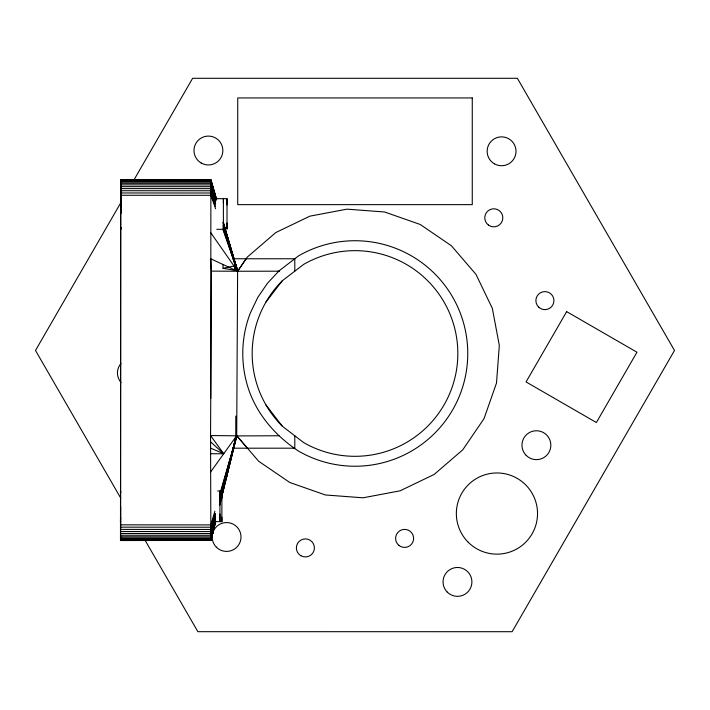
<?xml version="1.0" encoding="UTF-8"?>
<svg xmlns="http://www.w3.org/2000/svg" width="710" height="710" viewBox="0 0 710 710"><rect width="100%" height="100%" fill="white"/><g stroke="black" fill="none" stroke-linecap="round" stroke-linejoin="round"><path stroke-width="1.06" d="M216.639 199.439L210.879 179.781L120.709 179.586L120.611 540.532L120.478 535.242M120.585 519.525L120.585 517.084M120.798 197.637L120.798 182.008L210.879 182.044L216.257 199.971M210.746 398.408L210.879 179.781L120.798 179.586M210.905 179.816L216.23 199.04M120.611 540.532L210.879 540.443L210.542 435.558L211.456 271.113L210.684 258.768L237.61 271.255L279.438 271.193L279.092 270.821L267.404 283.325L257.748 297.472L250.364 312.915A112.224 112.224 0 0 0 246.015 380.267C253.097 410.025 273.359 434.609 298.626 451.134A112.757 112.757 0 0 0 467.757 353.482A112.757 112.757 0 0 0 298.626 255.831L279.092 270.821M219.94 513.969L219.94 521.637L219.958 490.974L217.748 490.974M219.958 495.465L219.958 490.974M221.875 517.146L221.875 521.637L214.42 521.637M223.393 224.839L223.384 229.33L216.763 229.321M223.401 203.149L223.401 198.658L223.384 229.33M227.005 222.958L227.005 229.206L227.023 198.702L215.68 198.658M227.023 204.95L227.023 198.702M210.701 453.752L223.721 453.752L210.542 435.558L235.773 435.807L235.791 416.051M294.801 435.798L294.801 448.188L233.137 448.196M294.801 271.167L294.801 258.768L232.836 258.768M120.744 199.563L120.753 198.631L120.753 199.883M120.718 213.586L120.762 190.928L120.771 213.586M120.505 491.426L120.505 492.953L120.505 490.903L120.602 492.962L120.602 490.912M120.611 540.372L120.611 538.109L210.879 538.18L215.21 521.051M120.549 529.19L120.585 506.532M223.313 227.271L235.684 265.664L235.729 269.516L235.8 268.087M120.762 199.119L120.762 198.596L120.762 200.646M120.744 228.744L120.744 229.268L120.744 227.209L120.735 229.135L120.727 227.892M219.869 504.207L236.696 435.709L237.61 271.255L235.738 264.812M221.875 494.089L221.893 493.015L221.875 521.637M215.6 521.131L210.932 540.541L210.914 538.224M120.487 540.372L210.923 540.434L215.574 521.255M225.665 479.711L219.718 504.215L236.403 435.363L235.773 435.922L278.968 435.771M225.957 479.694L236.696 435.709L235.773 435.807M221.848 494.888L222.887 490.637M223.41 488.516L224.963 482.134M226.268 476.818L230.679 458.749M231.203 456.628L232.765 450.246L231.913 453.521M215.583 521.016L210.923 540.434M221.28 497.852L221.795 495.749L221.893 498.633M120.611 539.911L210.923 539.973L212.219 533.938M212.743 531.826L215.343 521.273M221.067 498.056L221.591 495.944M222.665 490.885L223.455 487.681M224.777 482.347L225.567 479.143M226.099 477.005L227.156 472.736M227.679 470.597L229.268 464.198M229.8 462.059L231.38 455.651M219.638 505.316L236.696 435.709L258.644 461.234L289.813 482.498L325.428 494.976L363.05 497.808L400.129 490.805L434.138 474.449L462.751 449.838L484.016 418.669L496.494 383.054L499.325 345.433L492.323 308.353L475.966 274.344L451.356 245.731L420.187 224.466L384.571 211.988L346.95 209.157L309.871 216.159L275.862 232.516L247.249 257.127L237.61 271.255L211.456 271.113M214.127 525.267L215.192 520.962M215.405 521.078L210.879 539.218L120.611 539.156M219.665 504.002L236.696 435.709L247.435 448.196M226.179 476.117L226.987 472.896M228.336 467.535L229.144 464.322M230.484 458.962L231.291 455.74M232.631 450.38L233.439 447.158M233.98 445.019L236.403 435.363L235.276 438.452M219.78 502.92L236.696 435.709L210.746 471.795M235.489 438.567L236.403 435.363L234.025 444.975L236.403 435.363L234.744 441.789L236.403 435.363L235.409 438.523M215.503 518.761L210.879 536.866L120.611 536.804M219.851 501.73L236.696 435.709L219.763 494.311M215.6 517.102L210.888 535.304L120.611 535.242M219.763 501.038L236.696 435.709L219.896 495.296M215.379 516.516L210.888 533.529L120.62 533.467M219.86 499.512L236.696 435.709L219.683 497.497M234.708 441.726L236.403 435.363L234.664 441.78M215.476 514.528L210.888 531.568L120.62 531.506M219.78 498.553L236.696 435.709M215.29 513.472L210.888 529.456L120.62 529.394M214.793 513.383L210.897 527.219L120.62 527.157M214.873 511.191L210.897 524.903L120.629 524.841M121.259 201.924L35.5 350.465L120.842 498.278M133.986 179.879L192.632 78.295L517.368 78.295L674.5 350.465L512.132 631.705L197.868 631.687L144.671 539.547M235.578 269.649L234.238 266.463M234.841 267.812L235.587 269.161M235.312 268.735L237.522 271.264M246.13 258.768L237.628 271.264L234.628 267.182L234.957 268.158M265.948 302.07L282.287 280.769L303.587 264.431A102.835 102.835 0 0 1 457.835 353.482A102.835 102.835 0 0 1 303.587 442.534L282.287 426.195L265.948 404.895M236.989 269.276L236.208 269.756L236.892 268.939L223.393 224.404M236.208 269.756C238.019 268.753 235.551 264.732 234.007 266.019L210.897 232.889M236.093 270.279L237.033 269.418M235.658 269.339L235.8 268.344M223.286 228.221L235.809 267.466L234.433 266.72M222.949 264.386L223.038 268.318L234.007 266.019M120.798 180.961L210.879 181.006M120.798 183.313L210.879 183.357L215.725 199.208M120.798 184.875L210.879 184.911L215.813 200.788M120.798 186.65L210.879 186.686L215.547 201.454M120.798 188.612L210.879 188.647L215.591 203.291M120.798 190.724L210.879 190.768L215.361 204.294M120.798 192.96L210.879 193.005L215.485 206.495M120.798 195.277L210.879 195.321L215.627 208.767M223.038 268.318L235.915 270.466M235.827 266.543L234.256 266.454M210.684 448.196L223.721 453.752L210.613 441.877M222.913 229.454L235.684 265.664M233.972 260.863L237.628 271.264L223.304 222.301M223.286 229.339L237.628 271.264L223.304 222.532M231.726 253.497L237.628 271.264L223.153 222.381M231.877 253.497L237.628 271.264L223.215 223.162M223.215 225.709L237.628 271.264L227.005 236.323M236.927 269.09L237.61 271.255L226.872 236.528M223.366 225.123L235.853 265.336M225.398 231.034L226.357 234.211M216.47 199.27L210.905 180.278L120.798 180.198L120.798 179.745M210.923 538.171L210.923 539.209M120.709 179.586L120.487 540.523M120.709 182.008L120.709 180.207M120.531 506.532L120.531 523.43M121.028 382.459A14.431 14.431 0 0 1 121.028 363.422M282.287 426.195A102.835 102.835 0 0 1 282.287 280.769M120.496 519.516L120.487 521.575L120.487 519.516M120.585 521.051L120.585 521.575L120.576 521.051M215.68 521.326L210.932 540.541L215.636 521.255M566.651 311.628L526.057 381.936L596.365 422.53L636.959 352.222L566.651 311.628M472.265 97.944L237.735 97.944L237.735 204.649L472.265 204.649L472.265 97.944M201.205 163.025A14.431 14.431 0 0 0 222.851 150.529A14.431 14.431 0 0 0 201.205 138.024A14.431 14.431 0 0 0 201.205 163.025M398.869 545.36A9.017 9.017 0 0 0 413.504 539.893A9.017 9.017 0 0 0 401.461 529.953A9.017 9.017 0 0 0 398.869 545.36M300.88 555.726A9.017 9.017 0 0 0 314.406 547.916A9.017 9.017 0 0 0 300.88 540.106A9.017 9.017 0 0 0 300.88 555.726M216.381 547.188A14.431 14.431 0 0 0 240.53 540.718A14.431 14.431 0 0 0 222.851 523.048A14.431 14.431 0 0 0 216.381 547.188M488.365 225.017A9.017 9.017 0 0 0 502.751 218.911A9.017 9.017 0 0 0 490.273 209.512A9.017 9.017 0 0 0 488.365 225.017M526.199 455.403A14.431 14.431 0 0 0 550.348 448.933A14.431 14.431 0 0 0 532.669 431.254A14.431 14.431 0 0 0 526.199 455.403M538.721 307.181A9.017 9.017 0 0 0 553.685 302.7A9.017 9.017 0 0 0 542.316 291.979A9.017 9.017 0 0 0 538.721 307.181M447.273 592.113A14.431 14.431 0 0 0 471.413 585.644A14.431 14.431 0 0 0 453.743 567.965A14.431 14.431 0 0 0 447.273 592.113M468.236 542.254A40.594 40.594 0 0 0 536.148 524.06A40.594 40.594 0 0 0 486.439 474.342A40.594 40.594 0 0 0 468.236 542.254M494.364 163.797A14.431 14.431 0 0 0 516.01 151.292A14.431 14.431 0 0 0 494.364 138.796A14.431 14.431 0 0 0 494.364 163.797"/></g></svg>
